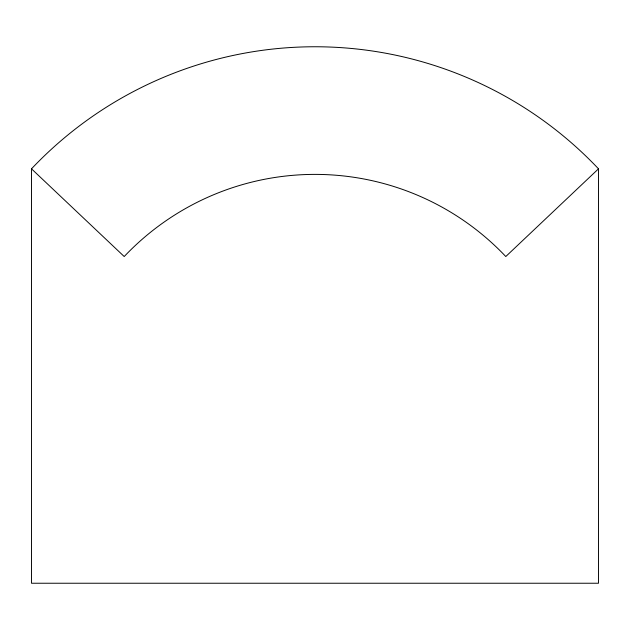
<?xml version="1.0" encoding="UTF-8"?>
<svg xmlns="http://www.w3.org/2000/svg" width="630" height="630" viewBox="0 0 630 630"><rect width="100%" height="100%" fill="white"/><g stroke="black" fill="none" stroke-linecap="round" stroke-linejoin="round"><path stroke-width="0.94" d="M598.5 168.824L505.788 256.536A262.631 262.631 0 0 0 124.212 256.536L31.5 168.824L31.5 583.238L598.5 583.238L598.5 168.824A390.253 390.253 0 0 0 31.5 168.824"/></g></svg>
